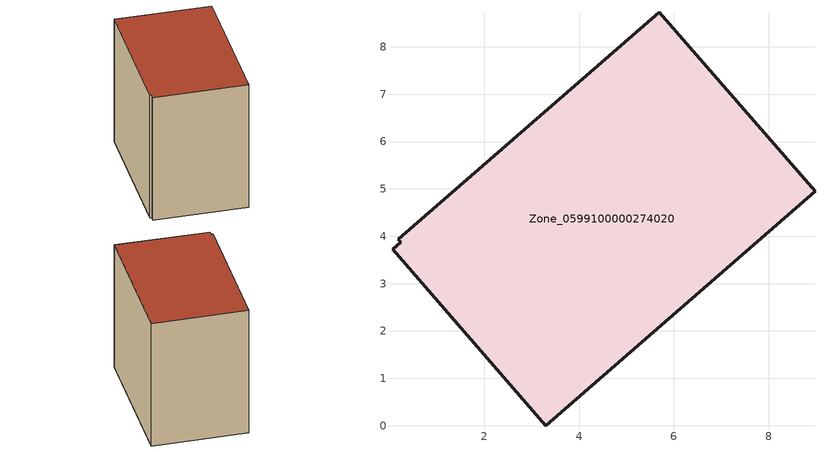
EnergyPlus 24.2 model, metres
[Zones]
Zone_0599100000274020
 floor ground (C_G): 0.06,3.72 0.23,3.87 0.17,3.94 5.69,8.73 8.98,4.95 3.29,0 z0
 wall outside (C_F): 8.98,4.95 5.69,8.73 0.17,3.94 0.23,3.87 0.06,3.72 3.29,0 8.98,4.95 z0:7.23
 roof outside (C_R): 0.23,3.87 0.06,3.72 3.29,0 8.98,4.95 5.69,8.73 0.17,3.94 z7.23
[BUILDING]
Pand.0599100000274020: North Axis=0; Terrain=City; Loads Convergence Tolerance Value=0.04; Temperature Convergence Tolerance Value=0.4; Solar Distribution=FullExterior; Maximum Number of Warmup Days=25; Minimum Number of Warmup Days=1
[Site:Location]
Rotterdam.The.Hague.AP_ZH_NLD Design_Conditions: Latitude=51.96; Longitude=4.45; Time Zone=1; Elevation=-4.5
[SITE:GROUNDTEMPERATURE:BUILDINGSURFACE]
18, 18, 18, 18, 18, 18, 18, 18, 18, 18, 18, 18
[MATERIAL] Thermal Absorptance=0.9; Solar Absorptance=0.7; Visible Absorptance=0.7
Name | Roughness | Thickness | Conductivity | Density | Specific Heat
G.TI.1946 | MediumSmooth | 0.15 | 1 | 540 | 1210
F.TI.1946 | Rough | 0.3 | 0.857143 | 1920 | 840
R.TI.1946 | MediumRough | 0.2 | 0.1 | 1500 | 1000
[CONSTRUCTION]
C_G: G.TI.1946
C_F: F.TI.1946
C_R: R.TI.1946
[ZONE]
Zone_0599100000274020: Type=1; Multiplier=1; Ceiling Height=Autocalculate; Volume=Autocalculate; Floor Area=autocalculate; Part of Total Floor Area=Yes
[ZONEINFILTRATION:DESIGNFLOWRATE]
Infil_Zone_0599100000274020: Zone or ZoneList or Space or SpaceList=Zone_0599100000274020; Schedule=AlwaysOn; Design Flow Rate Calculation Method=Flow/Area; Flow Rate per Floor Area=0.003; Constant Term Coefficient=1; Temperature Term Coefficient=0; Velocity Term Coefficient=0; Velocity Squared Term Coefficient=0
[HVACTEMPLATE:ZONE:IDEALLOADSAIRSYSTEM]
Zone_0599100000274020: Maximum Heating Supply Air Temperature=50; Minimum Cooling Supply Air Temperature=13; Maximum Heating Supply Air Humidity Ratio=0.0156; Minimum Cooling Supply Air Humidity Ratio=0.0077; Heating Limit=NoLimit; Cooling Limit=NoLimit; Dehumidification Control Type=ConstantSensibleHeatRatio; Cooling Sensible Heat Ratio=0.7; Dehumidification Setpoint=60; Humidification Control Type=None; Humidification Setpoint=30; Outdoor Air Method=None; Outdoor Air Flow Rate per Person=0.00944; Outdoor Air Flow Rate per Zone Floor Area=0; Outdoor Air Flow Rate per Zone=0; Demand Controlled Ventilation Type=None; Outdoor Air Economizer Type=NoEconomizer; Heat Recovery Type=None; Sensible Heat Recovery Effectiveness=0.7; Latent Heat Recovery Effectiveness=0.65
[ZONECONTROL:THERMOSTAT]
ThermostatControl_Zone_0599100000274020: Zone or ZoneList=Zone_0599100000274020; Control Type Schedule=DualSetpointControlType; Control 1=Thermostat_Zone_0599100000274020; Temperature Difference Between Cutout And Setpoint=0
[THERMOSTATSETPOINT:DUALSETPOINT]
Thermostat_Zone_0599100000274020: Heating Setpoint Temperature Schedule=HeatingSetpoint_Zone_0599100000274020; Cooling Setpoint Temperature Schedule=CoolingSetpoint_Zone_0599100000274020
[SCHEDULE:COMPACT]
HeatingSetpoint_Zone_0599100000274020: Through: 12/31, For: AllDays, Until: 24:00, 21
CoolingSetpoint_Zone_0599100000274020: Through: 12/31, For: AllDays, Until: 24:00, 24
DualSetpointControlType: Through: 12/31, For: AllDays, Until: 24:00, 4
AlwaysOn: Through: 12/31, For: AllDays, Until: 24:00, 1
